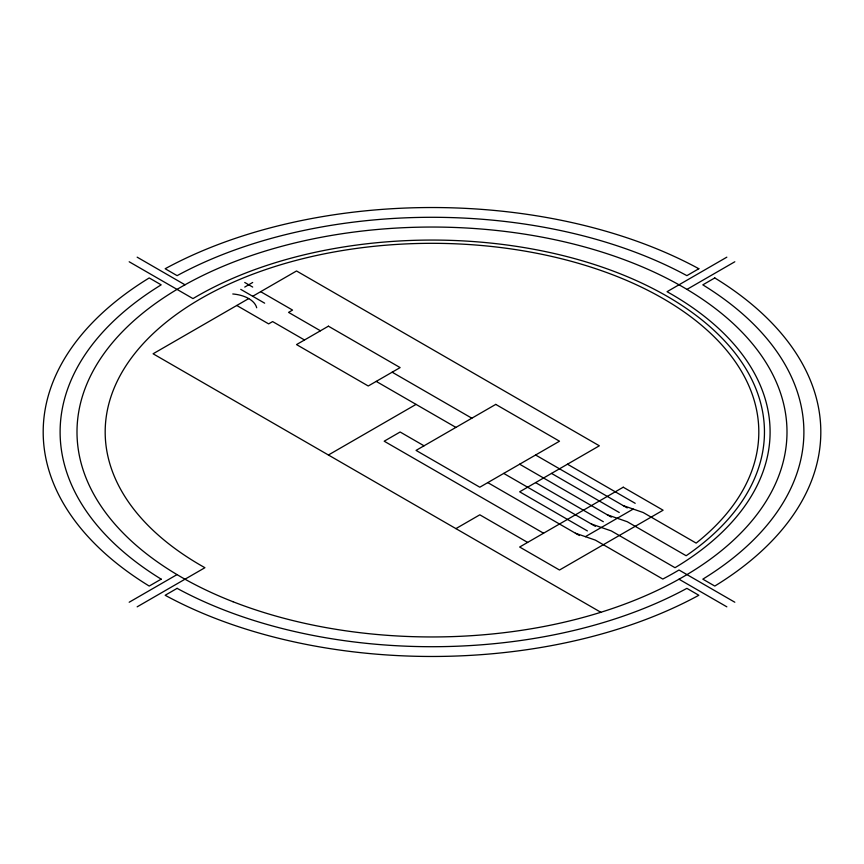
<?xml version="1.0" encoding="UTF-8"?>
<svg xmlns="http://www.w3.org/2000/svg" width="864" height="864" viewBox="0 0 864 864"><rect width="100%" height="100%" fill="white"/><g stroke="black" fill="none" stroke-linecap="round" stroke-linejoin="round"><path stroke-width="1.3" d="M244.739 287.075L252.698 282.474M248.713 298.577L153.09 353.786L600.836 612.284M252.698 296.276L296.536 270.972L599.346 445.802L519.653 491.81L587.39 530.917M328.406 455.004L416.059 404.395M129.19 602.23L177.034 574.603M726.84 257.17L667.051 291.697A338.083 195.188 0 0 1 675.011 567.702L611.302 530.917L591.376 524.016M137.16 606.83L204.919 567.702A326.819 188.687 0 0 1 186.721 307.303A326.819 188.687 0 0 1 636.422 284.785A326.819 188.687 0 0 1 696.157 543.1L643.172 512.514L623.246 505.613M686.966 289.397L734.81 261.77M455.911 528.617L479.812 514.814L527.623 542.419M585.403 536.663L633.215 509.058M607.316 514.814L627.232 521.716L686.156 555.736A332.456 191.938 0 0 0 654.815 289.548A332.456 191.938 0 0 0 192.974 298.598L129.19 261.77M575.435 533.218L595.361 540.119L662.796 579.053A343.721 198.45 0 0 0 678.996 570.002L734.81 602.23M567.464 464.206L635.202 503.312M244.739 282.474L252.698 287.075M260.669 291.676L292.55 310.079L288.565 312.379L320.436 330.782M392.159 372.19L471.841 418.198M535.594 455.004L627.232 507.913M240.754 289.375L264.654 303.178M551.534 473.407L619.261 512.514M304.495 339.984L272.624 321.581L268.639 323.881L236.768 305.478M376.218 381.391L455.911 427.399M519.653 464.206L611.302 517.115M535.594 482.609L603.331 521.716M137.16 257.17L185.004 284.796M503.723 473.407L595.361 526.316M678.996 579.204L726.84 606.83M424.03 445.802L400.129 432L384.188 441.202L543.564 533.218M487.782 482.609L579.42 535.518M232.783 293.976A28.177 16.265 0 0 1 256.684 307.778M328.406 326.182L296.536 344.585L368.248 385.992L400.129 367.589L328.406 326.182M161.179 579.15L149.224 586.062A388.8 224.467 0 0 1 149.224 277.938L161.179 284.85A371.898 214.715 0 0 0 161.179 579.15M698.836 268.736L686.88 275.648A371.898 214.715 0 0 0 177.12 275.648L165.164 268.736A388.8 224.467 0 0 1 698.836 268.736M177.12 588.352L165.164 595.264A388.8 224.467 0 0 0 698.836 595.264L686.88 588.352A371.898 214.715 0 0 1 177.12 588.352M495.752 404.395L416.059 450.403L479.812 487.21L559.505 441.202L495.752 404.395M714.776 277.938L702.821 284.85A371.898 214.715 0 0 1 702.821 579.15L714.776 586.062A388.8 224.467 0 0 0 714.776 277.938M623.246 487.21L519.653 547.02L559.505 570.024L663.098 510.214L623.246 487.21M233.021 601.733A354.996 204.952 0 0 0 786.089 446.623A354.996 204.952 0 0 0 276.89 247.644A354.996 204.952 0 0 0 233.021 601.733"/></g></svg>
